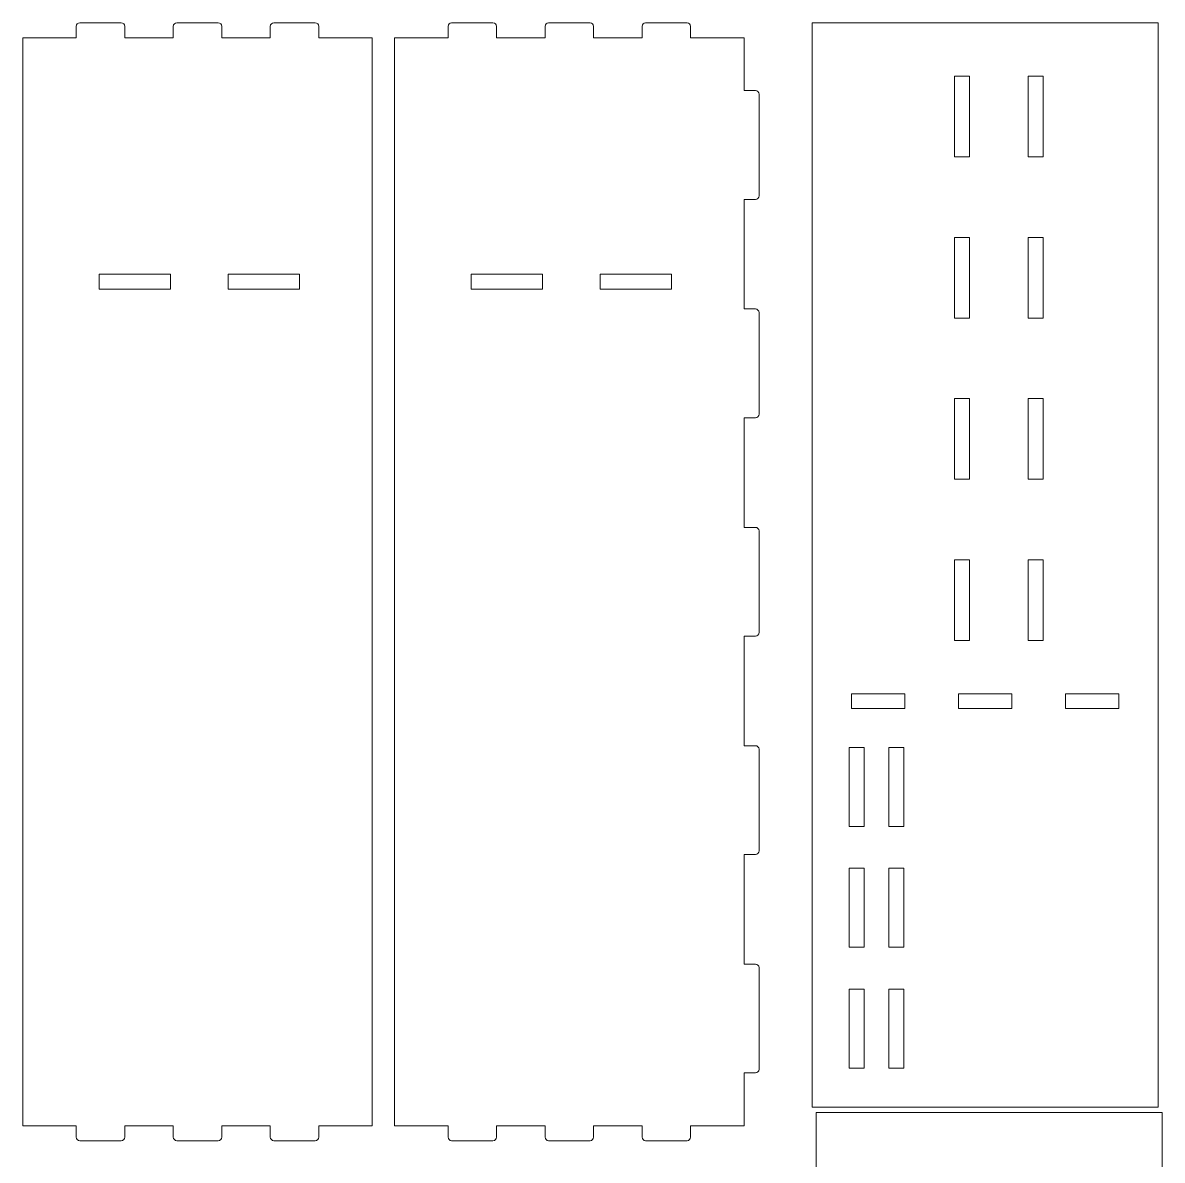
# Model space of a CAD drawing. Header units: millimetres. Extents: x -632 to 502, y -268 to 447.
# Drawn here: x 182.5 to 502, y 128.2 to 447.1 of the extents above; entities that cross this region are included whole.
import ezdxf

# ---------------------------------------------------------------- set-up
doc = ezdxf.new("R2010")
doc.units = ezdxf.units.MM
doc.header["$MEASUREMENT"] = 0
doc.layers.add('layer 1', color=7, linetype='Continuous')

msp = doc.modelspace()

# ---------------------------------------------------------------- linework, layer by layer
at = {"layer": 'layer 1', "color": 240, "lineweight": 9}
for points, knots in [([(182.516, 442.8644), (182.516, 442.8644), (197.516, 442.8644), (197.516, 442.8644), (197.516, 442.8644), (197.516, 442.8644), (197.516, 446.0644), (197.516, 446.0644), (197.516, 446.0644), (197.516, 446.6142), (197.966, 447.0644), (198.516, 447.0644), (198.516, 447.0644), (198.516, 447.0644), (210.116, 447.0644), (210.116, 447.0644), (210.116, 447.0644), (210.666, 447.0644), (211.116, 446.6144), (211.116, 446.0644), (211.116, 446.0644), (211.116, 446.0644), (211.116, 442.8644), (211.116, 442.8644), (211.116, 442.8644), (211.116, 442.8644), (224.716, 442.8644), (224.716, 442.8644), (224.716, 442.8644), (224.716, 442.8644), (224.716, 446.0644), (224.716, 446.0644), (224.716, 446.0644), (224.716, 446.6142), (225.166, 447.0644), (225.716, 447.0644), (225.716, 447.0644), (225.716, 447.0644), (237.316, 447.0644), (237.316, 447.0644), (237.316, 447.0644), (237.866, 447.0644), (238.316, 446.6144), (238.316, 446.0644), (238.316, 446.0644), (238.316, 446.0644), (238.316, 442.8644), (238.316, 442.8644), (238.316, 442.8644), (238.316, 442.8644), (251.916, 442.8644), (251.916, 442.8644), (251.916, 442.8644), (251.916, 442.8644), (251.916, 446.0644), (251.916, 446.0644), (251.916, 446.0644), (251.916, 446.6142), (252.366, 447.0644), (252.916, 447.0644), (252.916, 447.0644), (252.916, 447.0644), (264.516, 447.0644), (264.516, 447.0644), (264.516, 447.0644), (265.066, 447.0644), (265.516, 446.6144), (265.516, 446.0644), (265.516, 446.0644), (265.516, 446.0644), (265.516, 442.8644), (265.516, 442.8644), (265.516, 442.8644), (265.516, 442.8644), (280.516, 442.8644), (280.516, 442.8644), (280.516, 442.8644), (280.516, 341.3274), (280.516, 239.4014), (280.516, 137.8644), (280.516, 137.8644), (280.516, 137.8644), (265.516, 137.8644), (265.516, 137.8644), (265.516, 137.8644), (265.516, 137.8644), (265.516, 134.6644), (265.516, 134.6644), (265.516, 134.6644), (265.516, 134.1144), (265.0658, 133.6644), (264.516, 133.6644), (264.516, 133.6644), (264.516, 133.6644), (252.916, 133.6644), (252.916, 133.6644), (252.916, 133.6644), (252.3662, 133.6644), (251.916, 134.1146), (251.916, 134.6644), (251.916, 134.6644), (251.916, 134.6644), (251.916, 137.8644), (251.916, 137.8644), (251.916, 137.8644), (251.916, 137.8644), (238.316, 137.8644), (238.316, 137.8644), (238.316, 137.8644), (238.316, 137.8644), (238.316, 134.6644), (238.316, 134.6644), (238.316, 134.6644), (238.316, 134.1144), (237.8658, 133.6644), (237.316, 133.6644), (237.316, 133.6644), (237.316, 133.6644), (225.716, 133.6644), (225.716, 133.6644), (225.716, 133.6644), (225.1662, 133.6644), (224.716, 134.1146), (224.716, 134.6644), (224.716, 134.6644), (224.716, 134.6644), (224.716, 137.8644), (224.716, 137.8644), (224.716, 137.8644), (224.716, 137.8644), (211.116, 137.8644), (211.116, 137.8644), (211.116, 137.8644), (211.116, 137.8644), (211.116, 134.6644), (211.116, 134.6644), (211.116, 134.6644), (211.116, 134.1144), (210.6658, 133.6644), (210.116, 133.6644), (210.116, 133.6644), (210.116, 133.6644), (198.516, 133.6644), (198.516, 133.6644), (198.516, 133.6644), (197.9662, 133.6644), (197.516, 134.1146), (197.516, 134.6644), (197.516, 134.6644), (197.516, 134.6644), (197.516, 137.8644), (197.516, 137.8644), (197.516, 137.8644), (197.516, 137.8644), (182.516, 137.8644), (182.516, 137.8644), (182.516, 137.8644), (182.516, 250.8983), (182.516, 329.8305), (182.516, 442.8644)], [0, 0, 0, 0, 0.02439024, 0.02439024, 0.02439024, 0.02439024, 0.04878049, 0.04878049, 0.04878049, 0.04878049, 0.07317073, 0.07317073, 0.07317073, 0.07317073, 0.09756098, 0.09756098, 0.09756098, 0.09756098, 0.12195122, 0.12195122, 0.12195122, 0.12195122, 0.14634146, 0.14634146, 0.14634146, 0.14634146, 0.17073171, 0.17073171, 0.17073171, 0.17073171, 0.19512195, 0.19512195, 0.19512195, 0.19512195, 0.2195122, 0.2195122, 0.2195122, 0.2195122, 0.24390244, 0.24390244, 0.24390244, 0.24390244, 0.26829268, 0.26829268, 0.26829268, 0.26829268, 0.29268293, 0.29268293, 0.29268293, 0.29268293, 0.31707317, 0.31707317, 0.31707317, 0.31707317, 0.34146341, 0.34146341, 0.34146341, 0.34146341, 0.36585366, 0.36585366, 0.36585366, 0.36585366, 0.3902439, 0.3902439, 0.3902439, 0.3902439, 0.41463415, 0.41463415, 0.41463415, 0.41463415, 0.43902439, 0.43902439, 0.43902439, 0.43902439, 0.46341463, 0.46341463, 0.46341463, 0.46341463, 0.48780488, 0.48780488, 0.48780488, 0.48780488, 0.51219512, 0.51219512, 0.51219512, 0.51219512, 0.53658537, 0.53658537, 0.53658537, 0.53658537, 0.56097561, 0.56097561, 0.56097561, 0.56097561, 0.58536585, 0.58536585, 0.58536585, 0.58536585, 0.6097561, 0.6097561, 0.6097561, 0.6097561, 0.63414634, 0.63414634, 0.63414634, 0.63414634, 0.65853659, 0.65853659, 0.65853659, 0.65853659, 0.68292683, 0.68292683, 0.68292683, 0.68292683, 0.70731707, 0.70731707, 0.70731707, 0.70731707, 0.73170732, 0.73170732, 0.73170732, 0.73170732, 0.75609756, 0.75609756, 0.75609756, 0.75609756, 0.7804878, 0.7804878, 0.7804878, 0.7804878, 0.80487805, 0.80487805, 0.80487805, 0.80487805, 0.82926829, 0.82926829, 0.82926829, 0.82926829, 0.85365854, 0.85365854, 0.85365854, 0.85365854, 0.87804878, 0.87804878, 0.87804878, 0.87804878, 0.90243902, 0.90243902, 0.90243902, 0.90243902, 0.92682927, 0.92682927, 0.92682927, 0.92682927, 0.95121951, 0.95121951, 0.95121951, 0.95121951, 1, 1, 1, 1]), ([(286.7618, 442.8644), (286.7618, 442.8644), (301.7618, 442.8644), (301.7618, 442.8644), (301.7618, 442.8644), (301.7618, 442.8644), (301.7618, 446.0644), (301.7618, 446.0644), (301.7618, 446.0644), (301.7618, 446.6142), (302.2118, 447.0644), (302.7618, 447.0644), (302.7618, 447.0644), (302.7618, 447.0644), (314.3618, 447.0644), (314.3618, 447.0644), (314.3618, 447.0644), (314.9118, 447.0644), (315.3618, 446.6144), (315.3618, 446.0644), (315.3618, 446.0644), (315.3618, 446.0644), (315.3618, 442.8644), (315.3618, 442.8644), (315.3618, 442.8644), (315.3618, 442.8644), (328.9618, 442.8644), (328.9618, 442.8644), (328.9618, 442.8644), (328.9618, 442.8644), (328.9618, 446.0644), (328.9618, 446.0644), (328.9618, 446.0644), (328.9618, 446.6142), (329.4118, 447.0644), (329.9618, 447.0644), (329.9618, 447.0644), (329.9618, 447.0644), (341.5618, 447.0644), (341.5618, 447.0644), (341.5618, 447.0644), (342.1118, 447.0644), (342.5618, 446.6144), (342.5618, 446.0644), (342.5618, 446.0644), (342.5618, 446.0644), (342.5618, 442.8644), (342.5618, 442.8644), (342.5618, 442.8644), (342.5618, 442.8644), (356.1618, 442.8644), (356.1618, 442.8644), (356.1618, 442.8644), (356.1618, 442.8644), (356.1618, 446.0644), (356.1618, 446.0644), (356.1618, 446.0644), (356.1618, 446.6142), (356.6118, 447.0644), (357.1618, 447.0644), (357.1618, 447.0644), (357.1618, 447.0644), (368.7618, 447.0644), (368.7618, 447.0644), (368.7618, 447.0644), (369.3118, 447.0644), (369.7618, 446.6144), (369.7618, 446.0644), (369.7618, 446.0644), (369.7618, 446.0644), (369.7618, 442.8644), (369.7618, 442.8644), (369.7618, 442.8644), (369.7618, 442.8644), (384.7618, 442.8644), (384.7618, 442.8644), (384.7618, 442.8644), (384.7618, 442.8644), (384.7618, 428.0571), (384.7618, 428.0571), (384.7618, 428.0571), (384.7618, 428.0571), (387.9621, 428.0571), (387.9621, 428.0571), (387.9621, 428.0571), (388.5123, 428.0571), (388.9618, 427.6079), (388.9618, 427.057), (388.9618, 427.057), (388.9618, 427.057), (388.9618, 398.5571), (388.9618, 398.5571), (388.9618, 398.5571), (388.9618, 398.0063), (388.5123, 397.5571), (387.9621, 397.5571), (387.9621, 397.5571), (387.9621, 397.5571), (384.7618, 397.5571), (384.7618, 397.5571), (384.7618, 397.5571), (384.7618, 397.5571), (384.7618, 366.8358), (384.7618, 366.8358), (384.7618, 366.8358), (384.7618, 366.8358), (387.9621, 366.8358), (387.9621, 366.8358), (387.9621, 366.8358), (388.5123, 366.8358), (388.9618, 366.3866), (388.9618, 365.8358), (388.9618, 365.8358), (388.9618, 365.8358), (388.9618, 337.3358), (388.9618, 337.3358), (388.9618, 337.3358), (388.9618, 336.785), (388.5123, 336.3358), (387.9621, 336.3358), (387.9621, 336.3358), (387.9621, 336.3358), (384.7618, 336.3358), (384.7618, 336.3358), (384.7618, 336.3358), (384.7618, 336.3358), (384.7618, 305.6144), (384.7618, 305.6144), (384.7618, 305.6144), (384.7618, 305.6144), (387.9621, 305.6144), (387.9621, 305.6144), (387.9621, 305.6144), (388.5123, 305.6144), (388.9618, 305.1652), (388.9618, 304.6145), (388.9618, 304.6145), (388.9618, 304.6145), (388.9618, 276.1143), (388.9618, 276.1143), (388.9618, 276.1143), (388.9618, 275.5636), (388.5123, 275.1144), (387.9621, 275.1144), (387.9621, 275.1144), (387.9621, 275.1144), (384.7618, 275.1144), (384.7618, 275.1144), (384.7618, 275.1144), (384.7618, 275.1144), (384.7618, 244.393), (384.7618, 244.393), (384.7618, 244.393), (384.7618, 244.393), (387.9621, 244.393), (387.9621, 244.393), (387.9621, 244.393), (388.5123, 244.393), (388.9618, 243.9438), (388.9618, 243.393), (388.9618, 243.393), (388.9618, 243.393), (388.9618, 214.893), (388.9618, 214.893), (388.9618, 214.893), (388.9618, 214.3422), (388.5123, 213.893), (387.9621, 213.893), (387.9621, 213.893), (387.9621, 213.893), (384.7618, 213.893), (384.7618, 213.893), (384.7618, 213.893), (384.7618, 213.893), (384.7618, 183.1717), (384.7618, 183.1717), (384.7618, 183.1717), (384.7618, 183.1717), (387.9621, 183.1717), (387.9621, 183.1717), (387.9621, 183.1717), (388.5123, 183.1717), (388.9618, 182.7225), (388.9618, 182.1717), (388.9618, 182.1717), (388.9618, 182.1717), (388.9618, 153.6718), (388.9618, 153.6718), (388.9618, 153.6718), (388.9618, 153.1209), (388.5123, 152.6717), (387.9621, 152.6717), (387.9621, 152.6717), (387.9621, 152.6717), (384.7618, 152.6717), (384.7618, 152.6717), (384.7618, 152.6717), (384.7618, 152.6717), (384.7618, 137.8644), (384.7618, 137.8644), (384.7618, 137.8644), (384.7618, 137.8644), (369.7618, 137.8644), (369.7618, 137.8644), (369.7618, 137.8644), (369.7618, 137.8644), (369.7618, 134.6644), (369.7618, 134.6644), (369.7618, 134.6644), (369.7618, 134.1144), (369.3116, 133.6644), (368.7618, 133.6644), (368.7618, 133.6644), (368.7618, 133.6644), (357.1618, 133.6644), (357.1618, 133.6644), (357.1618, 133.6644), (356.612, 133.6644), (356.1618, 134.1146), (356.1618, 134.6644), (356.1618, 134.6644), (356.1618, 134.6644), (356.1618, 137.8644), (356.1618, 137.8644), (356.1618, 137.8644), (356.1618, 137.8644), (342.5618, 137.8644), (342.5618, 137.8644), (342.5618, 137.8644), (342.5618, 137.8644), (342.5618, 134.6644), (342.5618, 134.6644), (342.5618, 134.6644), (342.5618, 134.1144), (342.1116, 133.6644), (341.5618, 133.6644), (341.5618, 133.6644), (341.5618, 133.6644), (329.9618, 133.6644), (329.9618, 133.6644), (329.9618, 133.6644), (329.412, 133.6644), (328.9618, 134.1146), (328.9618, 134.6644), (328.9618, 134.6644), (328.9618, 134.6644), (328.9618, 137.8644), (328.9618, 137.8644), (328.9618, 137.8644), (328.9618, 137.8644), (315.3618, 137.8644), (315.3618, 137.8644), (315.3618, 137.8644), (315.3618, 137.8644), (315.3618, 134.6644), (315.3618, 134.6644), (315.3618, 134.6644), (315.3618, 134.1144), (314.9116, 133.6644), (314.3618, 133.6644), (314.3618, 133.6644), (314.3618, 133.6644), (302.7618, 133.6644), (302.7618, 133.6644), (302.7618, 133.6644), (302.212, 133.6644), (301.7618, 134.1146), (301.7618, 134.6644), (301.7618, 134.6644), (301.7618, 134.6644), (301.7618, 137.8644), (301.7618, 137.8644), (301.7618, 137.8644), (301.7618, 137.8644), (286.7618, 137.8644), (286.7618, 137.8644), (286.7618, 137.8644), (286.7618, 250.8983), (286.7618, 329.8305), (286.7618, 442.8644)], [0, 0, 0, 0, 0.01408451, 0.01408451, 0.01408451, 0.01408451, 0.02816901, 0.02816901, 0.02816901, 0.02816901, 0.04225352, 0.04225352, 0.04225352, 0.04225352, 0.05633803, 0.05633803, 0.05633803, 0.05633803, 0.07042254, 0.07042254, 0.07042254, 0.07042254, 0.08450704, 0.08450704, 0.08450704, 0.08450704, 0.09859155, 0.09859155, 0.09859155, 0.09859155, 0.11267606, 0.11267606, 0.11267606, 0.11267606, 0.12676056, 0.12676056, 0.12676056, 0.12676056, 0.14084507, 0.14084507, 0.14084507, 0.14084507, 0.15492958, 0.15492958, 0.15492958, 0.15492958, 0.16901408, 0.16901408, 0.16901408, 0.16901408, 0.18309859, 0.18309859, 0.18309859, 0.18309859, 0.1971831, 0.1971831, 0.1971831, 0.1971831, 0.21126761, 0.21126761, 0.21126761, 0.21126761, 0.22535211, 0.22535211, 0.22535211, 0.22535211, 0.23943662, 0.23943662, 0.23943662, 0.23943662, 0.25352113, 0.25352113, 0.25352113, 0.25352113, 0.26760563, 0.26760563, 0.26760563, 0.26760563, 0.28169014, 0.28169014, 0.28169014, 0.28169014, 0.29577465, 0.29577465, 0.29577465, 0.29577465, 0.30985915, 0.30985915, 0.30985915, 0.30985915, 0.32394366, 0.32394366, 0.32394366, 0.32394366, 0.33802817, 0.33802817, 0.33802817, 0.33802817, 0.35211268, 0.35211268, 0.35211268, 0.35211268, 0.36619718, 0.36619718, 0.36619718, 0.36619718, 0.38028169, 0.38028169, 0.38028169, 0.38028169, 0.3943662, 0.3943662, 0.3943662, 0.3943662, 0.4084507, 0.4084507, 0.4084507, 0.4084507, 0.42253521, 0.42253521, 0.42253521, 0.42253521, 0.43661972, 0.43661972, 0.43661972, 0.43661972, 0.45070423, 0.45070423, 0.45070423, 0.45070423, 0.46478873, 0.46478873, 0.46478873, 0.46478873, 0.47887324, 0.47887324, 0.47887324, 0.47887324, 0.49295775, 0.49295775, 0.49295775, 0.49295775, 0.50704225, 0.50704225, 0.50704225, 0.50704225, 0.52112676, 0.52112676, 0.52112676, 0.52112676, 0.53521127, 0.53521127, 0.53521127, 0.53521127, 0.54929577, 0.54929577, 0.54929577, 0.54929577, 0.56338028, 0.56338028, 0.56338028, 0.56338028, 0.57746479, 0.57746479, 0.57746479, 0.57746479, 0.5915493, 0.5915493, 0.5915493, 0.5915493, 0.6056338, 0.6056338, 0.6056338, 0.6056338, 0.61971831, 0.61971831, 0.61971831, 0.61971831, 0.63380282, 0.63380282, 0.63380282, 0.63380282, 0.64788732, 0.64788732, 0.64788732, 0.64788732, 0.66197183, 0.66197183, 0.66197183, 0.66197183, 0.67605634, 0.67605634, 0.67605634, 0.67605634, 0.69014085, 0.69014085, 0.69014085, 0.69014085, 0.70422535, 0.70422535, 0.70422535, 0.70422535, 0.71830986, 0.71830986, 0.71830986, 0.71830986, 0.73239437, 0.73239437, 0.73239437, 0.73239437, 0.74647887, 0.74647887, 0.74647887, 0.74647887, 0.76056338, 0.76056338, 0.76056338, 0.76056338, 0.77464789, 0.77464789, 0.77464789, 0.77464789, 0.78873239, 0.78873239, 0.78873239, 0.78873239, 0.8028169, 0.8028169, 0.8028169, 0.8028169, 0.81690141, 0.81690141, 0.81690141, 0.81690141, 0.83098592, 0.83098592, 0.83098592, 0.83098592, 0.84507042, 0.84507042, 0.84507042, 0.84507042, 0.85915493, 0.85915493, 0.85915493, 0.85915493, 0.87323944, 0.87323944, 0.87323944, 0.87323944, 0.88732394, 0.88732394, 0.88732394, 0.88732394, 0.90140845, 0.90140845, 0.90140845, 0.90140845, 0.91549296, 0.91549296, 0.91549296, 0.91549296, 0.92957746, 0.92957746, 0.92957746, 0.92957746, 0.94366197, 0.94366197, 0.94366197, 0.94366197, 0.95774648, 0.95774648, 0.95774648, 0.95774648, 0.97183099, 0.97183099, 0.97183099, 0.97183099, 1, 1, 1, 1]), ([(500.8827, 447.0644), (500.8827, 447.0644), (403.8827, 447.0644), (403.8827, 447.0644), (403.8827, 447.0644), (403.8827, 447.0644), (403.8827, 143.0644), (403.8827, 143.0644), (403.8827, 143.0644), (403.8827, 143.0644), (500.8827, 143.0644), (500.8827, 143.0644), (500.8827, 143.0644), (500.8827, 143.0644), (500.8827, 447.0644), (500.8827, 447.0644)], [0, 0, 0, 0, 0.2, 0.2, 0.2, 0.2, 0.4, 0.4, 0.4, 0.4, 0.6, 0.6, 0.6, 0.6, 1, 1, 1, 1]), ([(443.7827, 432.0645), (443.7827, 432.0645), (443.7827, 409.4719), (443.7827, 409.4719), (443.7827, 409.4719), (443.7827, 409.4719), (447.9827, 409.4719), (447.9827, 409.4719), (447.9827, 409.4719), (447.9827, 409.4719), (447.9827, 432.0645), (447.9827, 432.0645), (447.9827, 432.0645), (447.9827, 432.0645), (443.7827, 432.0645), (443.7827, 432.0645)], [0, 0, 0, 0, 0.2, 0.2, 0.2, 0.2, 0.4, 0.4, 0.4, 0.4, 0.6, 0.6, 0.6, 0.6, 1, 1, 1, 1]), ([(464.3827, 432.0645), (464.3827, 432.0645), (464.3827, 409.4719), (464.3827, 409.4719), (464.3827, 409.4719), (464.3827, 409.4719), (468.5827, 409.4719), (468.5827, 409.4719), (468.5827, 409.4719), (468.5827, 409.4719), (468.5827, 432.0645), (468.5827, 432.0645), (468.5827, 432.0645), (468.5827, 432.0645), (464.3827, 432.0645), (464.3827, 432.0645)], [0, 0, 0, 0, 0.2, 0.2, 0.2, 0.2, 0.4, 0.4, 0.4, 0.4, 0.6, 0.6, 0.6, 0.6, 1, 1, 1, 1]), ([(443.7827, 386.8793), (443.7827, 386.8793), (443.7827, 364.2867), (443.7827, 364.2867), (443.7827, 364.2867), (443.7827, 364.2867), (447.9827, 364.2867), (447.9827, 364.2867), (447.9827, 364.2867), (447.9827, 364.2867), (447.9827, 386.8793), (447.9827, 386.8793), (447.9827, 386.8793), (447.9827, 386.8793), (443.7827, 386.8793), (443.7827, 386.8793)], [0, 0, 0, 0, 0.2, 0.2, 0.2, 0.2, 0.4, 0.4, 0.4, 0.4, 0.6, 0.6, 0.6, 0.6, 1, 1, 1, 1]), ([(464.3827, 386.8793), (464.3827, 386.8793), (464.3827, 364.2867), (464.3827, 364.2867), (464.3827, 364.2867), (464.3827, 364.2867), (468.5827, 364.2867), (468.5827, 364.2867), (468.5827, 364.2867), (468.5827, 364.2867), (468.5827, 386.8793), (468.5827, 386.8793), (468.5827, 386.8793), (468.5827, 386.8793), (464.3827, 386.8793), (464.3827, 386.8793)], [0, 0, 0, 0, 0.2, 0.2, 0.2, 0.2, 0.4, 0.4, 0.4, 0.4, 0.6, 0.6, 0.6, 0.6, 1, 1, 1, 1]), ([(203.9663, 372.4244), (203.9663, 372.4244), (223.9663, 372.4244), (223.9663, 372.4244), (223.9663, 372.4244), (223.9663, 372.4244), (223.9663, 376.6244), (223.9663, 376.6244), (223.9663, 376.6244), (223.9663, 376.6244), (203.9663, 376.6244), (203.9663, 376.6244), (203.9663, 376.6244), (203.9663, 376.6244), (203.9663, 372.4244), (203.9663, 372.4244)], [0, 0, 0, 0, 0.2, 0.2, 0.2, 0.2, 0.4, 0.4, 0.4, 0.4, 0.6, 0.6, 0.6, 0.6, 1, 1, 1, 1]), ([(240.1456, 372.4244), (240.1456, 372.4244), (260.1456, 372.4244), (260.1456, 372.4244), (260.1456, 372.4244), (260.1456, 372.4244), (260.1456, 376.6244), (260.1456, 376.6244), (260.1456, 376.6244), (260.1456, 376.6244), (240.1456, 376.6244), (240.1456, 376.6244), (240.1456, 376.6244), (240.1456, 376.6244), (240.1456, 372.4244), (240.1456, 372.4244)], [0, 0, 0, 0, 0.2, 0.2, 0.2, 0.2, 0.4, 0.4, 0.4, 0.4, 0.6, 0.6, 0.6, 0.6, 1, 1, 1, 1]), ([(308.2121, 372.4244), (308.2121, 372.4244), (328.2121, 372.4244), (328.2121, 372.4244), (328.2121, 372.4244), (328.2121, 372.4244), (328.2121, 376.6244), (328.2121, 376.6244), (328.2121, 376.6244), (328.2121, 376.6244), (308.2121, 376.6244), (308.2121, 376.6244), (308.2121, 376.6244), (308.2121, 376.6244), (308.2121, 372.4244), (308.2121, 372.4244)], [0, 0, 0, 0, 0.2, 0.2, 0.2, 0.2, 0.4, 0.4, 0.4, 0.4, 0.6, 0.6, 0.6, 0.6, 1, 1, 1, 1]), ([(344.3914, 372.4244), (344.3914, 372.4244), (364.3914, 372.4244), (364.3914, 372.4244), (364.3914, 372.4244), (364.3914, 372.4244), (364.3914, 376.6244), (364.3914, 376.6244), (364.3914, 376.6244), (364.3914, 376.6244), (344.3914, 376.6244), (344.3914, 376.6244), (344.3914, 376.6244), (344.3914, 376.6244), (344.3914, 372.4244), (344.3914, 372.4244)], [0, 0, 0, 0, 0.2, 0.2, 0.2, 0.2, 0.4, 0.4, 0.4, 0.4, 0.6, 0.6, 0.6, 0.6, 1, 1, 1, 1]), ([(443.7827, 341.6941), (443.7827, 341.6941), (443.7827, 319.1015), (443.7827, 319.1015), (443.7827, 319.1015), (443.7827, 319.1015), (447.9827, 319.1015), (447.9827, 319.1015), (447.9827, 319.1015), (447.9827, 319.1015), (447.9827, 341.6941), (447.9827, 341.6941), (447.9827, 341.6941), (447.9827, 341.6941), (443.7827, 341.6941), (443.7827, 341.6941)], [0, 0, 0, 0, 0.2, 0.2, 0.2, 0.2, 0.4, 0.4, 0.4, 0.4, 0.6, 0.6, 0.6, 0.6, 1, 1, 1, 1]), ([(464.3827, 341.6941), (464.3827, 341.6941), (464.3827, 319.1015), (464.3827, 319.1015), (464.3827, 319.1015), (464.3827, 319.1015), (468.5827, 319.1015), (468.5827, 319.1015), (468.5827, 319.1015), (468.5827, 319.1015), (468.5827, 341.6941), (468.5827, 341.6941), (468.5827, 341.6941), (468.5827, 341.6941), (464.3827, 341.6941), (464.3827, 341.6941)], [0, 0, 0, 0, 0.2, 0.2, 0.2, 0.2, 0.4, 0.4, 0.4, 0.4, 0.6, 0.6, 0.6, 0.6, 1, 1, 1, 1]), ([(443.7827, 296.5089), (443.7827, 296.5089), (443.7827, 273.9163), (443.7827, 273.9163), (443.7827, 273.9163), (443.7827, 273.9163), (447.9827, 273.9163), (447.9827, 273.9163), (447.9827, 273.9163), (447.9827, 273.9163), (447.9827, 296.5089), (447.9827, 296.5089), (447.9827, 296.5089), (447.9827, 296.5089), (443.7827, 296.5089), (443.7827, 296.5089)], [0, 0, 0, 0, 0.2, 0.2, 0.2, 0.2, 0.4, 0.4, 0.4, 0.4, 0.6, 0.6, 0.6, 0.6, 1, 1, 1, 1]), ([(464.3827, 296.5089), (464.3827, 296.5089), (464.3827, 273.9163), (464.3827, 273.9163), (464.3827, 273.9163), (464.3827, 273.9163), (468.5827, 273.9163), (468.5827, 273.9163), (468.5827, 273.9163), (468.5827, 273.9163), (468.5827, 296.5089), (468.5827, 296.5089), (468.5827, 296.5089), (468.5827, 296.5089), (464.3827, 296.5089), (464.3827, 296.5089)], [0, 0, 0, 0, 0.2, 0.2, 0.2, 0.2, 0.4, 0.4, 0.4, 0.4, 0.6, 0.6, 0.6, 0.6, 1, 1, 1, 1]), ([(414.8827, 258.9163), (414.8827, 258.9163), (421.5903, 258.9163), (421.5903, 258.9163), (421.5903, 258.9163), (421.5903, 258.9163), (424.1601, 258.9163), (424.1601, 258.9163), (424.1601, 258.9163), (424.1601, 258.9163), (424.5717, 258.9163), (424.5717, 258.9163), (424.5717, 258.9163), (424.5717, 258.9163), (429.8827, 258.9163), (429.8827, 258.9163), (429.8827, 258.9163), (429.8827, 258.9163), (429.8827, 254.8496), (429.8827, 254.8496), (429.8827, 254.8496), (429.8827, 254.8496), (414.8827, 254.8496), (414.8827, 254.8496), (414.8827, 254.8496), (414.8827, 254.8496), (414.8827, 258.9163), (414.8827, 258.9163)], [0, 0, 0, 0, 0.125, 0.125, 0.125, 0.125, 0.25, 0.25, 0.25, 0.25, 0.375, 0.375, 0.375, 0.375, 0.5, 0.5, 0.5, 0.5, 0.625, 0.625, 0.625, 0.625, 0.75, 0.75, 0.75, 0.75, 1, 1, 1, 1]), ([(444.8827, 258.9163), (444.8827, 258.9163), (451.5903, 258.9163), (451.5903, 258.9163), (451.5903, 258.9163), (451.5903, 258.9163), (454.1601, 258.9163), (454.1601, 258.9163), (454.1601, 258.9163), (454.1601, 258.9163), (454.5717, 258.9163), (454.5717, 258.9163), (454.5717, 258.9163), (454.5717, 258.9163), (459.8827, 258.9163), (459.8827, 258.9163), (459.8827, 258.9163), (459.8827, 258.9163), (459.8827, 254.8496), (459.8827, 254.8496), (459.8827, 254.8496), (459.8827, 254.8496), (444.8827, 254.8496), (444.8827, 254.8496), (444.8827, 254.8496), (444.8827, 254.8496), (444.8827, 258.9163), (444.8827, 258.9163)], [0, 0, 0, 0, 0.125, 0.125, 0.125, 0.125, 0.25, 0.25, 0.25, 0.25, 0.375, 0.375, 0.375, 0.375, 0.5, 0.5, 0.5, 0.5, 0.625, 0.625, 0.625, 0.625, 0.75, 0.75, 0.75, 0.75, 1, 1, 1, 1]), ([(474.8827, 254.8496), (474.8827, 254.8496), (474.8827, 258.9163), (474.8827, 258.9163), (474.8827, 258.9163), (474.8827, 258.9163), (489.8827, 258.9163), (489.8827, 258.9163), (489.8827, 258.9163), (489.8827, 258.9163), (489.8827, 254.8496), (489.8827, 254.8496), (489.8827, 254.8496), (489.8827, 254.8496), (474.8827, 254.8496), (474.8827, 254.8496)], [0, 0, 0, 0, 0.2, 0.2, 0.2, 0.2, 0.4, 0.4, 0.4, 0.4, 0.6, 0.6, 0.6, 0.6, 1, 1, 1, 1]), ([(418.4112, 221.7755), (418.4112, 221.7755), (414.2112, 221.7755), (414.2112, 221.7755), (414.2112, 221.7755), (414.2112, 221.7755), (414.2112, 231.6761), (414.2112, 231.6761), (414.2112, 231.6761), (414.2112, 231.6761), (414.2112, 236.0768), (414.2112, 236.0768), (414.2112, 236.0768), (414.2112, 236.0768), (414.2112, 243.9162), (414.2112, 243.9162), (414.2112, 243.9162), (414.2112, 243.9162), (418.4112, 243.9162), (418.4112, 243.9162), (418.4112, 243.9162), (418.4112, 243.9162), (418.4112, 221.7755), (418.4112, 221.7755)], [0, 0, 0, 0, 0.14285714, 0.14285714, 0.14285714, 0.14285714, 0.28571429, 0.28571429, 0.28571429, 0.28571429, 0.42857143, 0.42857143, 0.42857143, 0.42857143, 0.57142857, 0.57142857, 0.57142857, 0.57142857, 0.71428571, 0.71428571, 0.71428571, 0.71428571, 1, 1, 1, 1]), ([(429.5827, 221.7755), (429.5827, 221.7755), (425.3827, 221.7755), (425.3827, 221.7755), (425.3827, 221.7755), (425.3827, 221.7755), (425.3827, 231.6761), (425.3827, 231.6761), (425.3827, 231.6761), (425.3827, 231.6761), (425.3827, 236.0768), (425.3827, 236.0768), (425.3827, 236.0768), (425.3827, 236.0768), (425.3827, 243.9162), (425.3827, 243.9162), (425.3827, 243.9162), (425.3827, 243.9162), (429.5827, 243.9162), (429.5827, 243.9162), (429.5827, 243.9162), (429.5827, 243.9162), (429.5827, 221.7755), (429.5827, 221.7755)], [0, 0, 0, 0, 0.14285714, 0.14285714, 0.14285714, 0.14285714, 0.28571429, 0.28571429, 0.28571429, 0.28571429, 0.42857143, 0.42857143, 0.42857143, 0.42857143, 0.57142857, 0.57142857, 0.57142857, 0.57142857, 0.71428571, 0.71428571, 0.71428571, 0.71428571, 1, 1, 1, 1]), ([(418.4112, 187.8866), (418.4112, 187.8866), (414.2112, 187.8866), (414.2112, 187.8866), (414.2112, 187.8866), (414.2112, 187.8866), (414.2112, 197.7872), (414.2112, 197.7872), (414.2112, 197.7872), (414.2112, 197.7872), (414.2112, 202.1879), (414.2112, 202.1879), (414.2112, 202.1879), (414.2112, 202.1879), (414.2112, 210.0273), (414.2112, 210.0273), (414.2112, 210.0273), (414.2112, 210.0273), (418.4112, 210.0273), (418.4112, 210.0273), (418.4112, 210.0273), (418.4112, 210.0273), (418.4112, 187.8866), (418.4112, 187.8866)], [0, 0, 0, 0, 0.14285714, 0.14285714, 0.14285714, 0.14285714, 0.28571429, 0.28571429, 0.28571429, 0.28571429, 0.42857143, 0.42857143, 0.42857143, 0.42857143, 0.57142857, 0.57142857, 0.57142857, 0.57142857, 0.71428571, 0.71428571, 0.71428571, 0.71428571, 1, 1, 1, 1]), ([(429.5827, 187.8866), (429.5827, 187.8866), (425.3827, 187.8866), (425.3827, 187.8866), (425.3827, 187.8866), (425.3827, 187.8866), (425.3827, 197.7872), (425.3827, 197.7872), (425.3827, 197.7872), (425.3827, 197.7872), (425.3827, 202.1879), (425.3827, 202.1879), (425.3827, 202.1879), (425.3827, 202.1879), (425.3827, 210.0273), (425.3827, 210.0273), (425.3827, 210.0273), (425.3827, 210.0273), (429.5827, 210.0273), (429.5827, 210.0273), (429.5827, 210.0273), (429.5827, 210.0273), (429.5827, 187.8866), (429.5827, 187.8866)], [0, 0, 0, 0, 0.14285714, 0.14285714, 0.14285714, 0.14285714, 0.28571429, 0.28571429, 0.28571429, 0.28571429, 0.42857143, 0.42857143, 0.42857143, 0.42857143, 0.57142857, 0.57142857, 0.57142857, 0.57142857, 0.71428571, 0.71428571, 0.71428571, 0.71428571, 1, 1, 1, 1]), ([(418.4112, 153.9977), (418.4112, 153.9977), (414.2112, 153.9977), (414.2112, 153.9977), (414.2112, 153.9977), (414.2112, 153.9977), (414.2112, 163.8983), (414.2112, 163.8983), (414.2112, 163.8983), (414.2112, 163.8983), (414.2112, 168.299), (414.2112, 168.299), (414.2112, 168.299), (414.2112, 168.299), (414.2112, 176.1384), (414.2112, 176.1384), (414.2112, 176.1384), (414.2112, 176.1384), (418.4112, 176.1384), (418.4112, 176.1384), (418.4112, 176.1384), (418.4112, 176.1384), (418.4112, 153.9977), (418.4112, 153.9977)], [0, 0, 0, 0, 0.14285714, 0.14285714, 0.14285714, 0.14285714, 0.28571429, 0.28571429, 0.28571429, 0.28571429, 0.42857143, 0.42857143, 0.42857143, 0.42857143, 0.57142857, 0.57142857, 0.57142857, 0.57142857, 0.71428571, 0.71428571, 0.71428571, 0.71428571, 1, 1, 1, 1]), ([(429.5827, 153.9977), (429.5827, 153.9977), (425.3827, 153.9977), (425.3827, 153.9977), (425.3827, 153.9977), (425.3827, 153.9977), (425.3827, 163.8983), (425.3827, 163.8983), (425.3827, 163.8983), (425.3827, 163.8983), (425.3827, 168.299), (425.3827, 168.299), (425.3827, 168.299), (425.3827, 168.299), (425.3827, 176.1384), (425.3827, 176.1384), (425.3827, 176.1384), (425.3827, 176.1384), (429.5827, 176.1384), (429.5827, 176.1384), (429.5827, 176.1384), (429.5827, 176.1384), (429.5827, 153.9977), (429.5827, 153.9977)], [0, 0, 0, 0, 0.14285714, 0.14285714, 0.14285714, 0.14285714, 0.28571429, 0.28571429, 0.28571429, 0.28571429, 0.42857143, 0.42857143, 0.42857143, 0.42857143, 0.57142857, 0.57142857, 0.57142857, 0.57142857, 0.71428571, 0.71428571, 0.71428571, 0.71428571, 1, 1, 1, 1]), ([(502.0093, 141.5626), (502.0093, 141.5626), (405.0093, 141.5626), (405.0093, 141.5626), (405.0093, 141.5626), (405.0093, 141.5626), (405.0093, -162.4374), (405.0093, -162.4374), (405.0093, -162.4374), (405.0093, -162.4374), (502.0093, -162.4374), (502.0093, -162.4374), (502.0093, -162.4374), (502.0093, -162.4374), (502.0093, 141.5626), (502.0093, 141.5626)], [0, 0, 0, 0, 0.2, 0.2, 0.2, 0.2, 0.4, 0.4, 0.4, 0.4, 0.6, 0.6, 0.6, 0.6, 1, 1, 1, 1])]:
    msp.add_open_spline(points, degree=3, knots=knots, dxfattribs=at)

doc.saveas('drawing.dxf')
